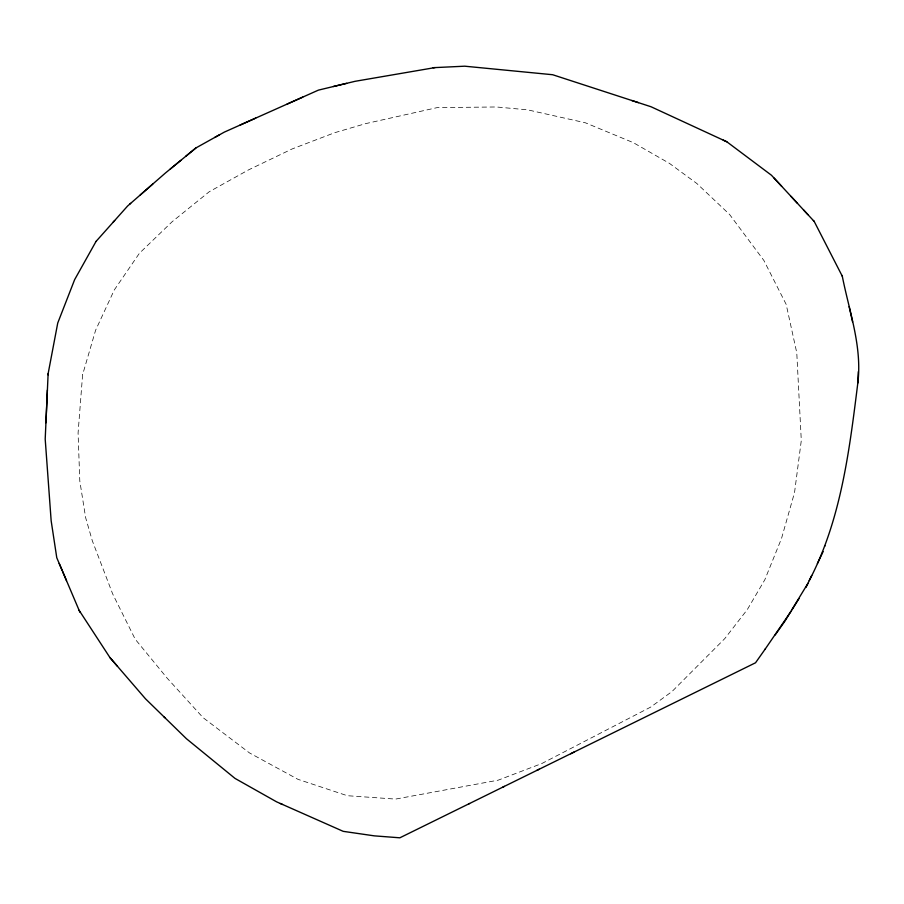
<?xml version="1.0" encoding="UTF-8"?>
<svg xmlns="http://www.w3.org/2000/svg" width="904" height="904" viewBox="0 0 904 904"><rect width="100%" height="100%" fill="white"/><g stroke="black" fill="none" stroke-linecap="round" stroke-linejoin="round"><path stroke-width="0.68" stroke-dasharray="4.52 3.39" d="M82.603 374.731L78.083 432.982L79.789 480.871L85.631 517.642L92.332 540.829L112.672 593.928L135.182 639.173L167.138 678.124L203.05 717.64L249.504 752.93L297.958 779.327L347.328 795.712L395.556 799.091L498.138 780.186L541.835 763.518L650.654 707.109L672.022 691.526L724.827 638.552L747.28 609.624L764.807 579.78L781.531 538.434L794.537 492.556L801.294 440.542L796.774 352.797L786.175 304.399L763.891 260.476L729.584 214.474L696.826 183.489L669.389 163.33L633.308 142.651L585.363 122.786L527.574 109.836L496.364 106.977L437.253 107.599L365.6 123.645L334.729 132.696L292.116 148.957L248.476 169.918L209.242 191.738L172.178 221.695L139.419 253.256L114.277 289.969L95.609 330.231L82.603 374.731"/><path stroke-width="1.36" d="M809.238 580.605C841.104 519.732 849.421 450.26 857.828 382.98C862.292 346.571 849.206 311.439 842.302 276.228L841.85 275.336M96.05 241.402L74.636 279.652L57.743 323.022L48.127 373.702L45.2 439.118L51.155 520.783L56.771 557.734L66.489 580.605M857.828 382.98L858.314 371.646M45.923 422.767L47.392 390.053M48.07 374.844L48.127 373.702M824.73 546.31L824.9 545.745M775.157 634.981L784.966 621.082L807.95 583.306M805.995 587.397L811.702 575.464M817.408 563.531L823.115 551.598M791 611.42L765.123 649.185M791.972 609.85L798.989 598.629M765.338 648.88L755.529 662.779L399.851 837.805L374.369 835.861L343.204 831.341L276.59 801.837L235.017 778.412L186.439 738.726L145.487 698.803L109.926 657.558L79.1 610.302M95.948 241.515L127.622 205.999L165.421 173.014L195.953 147.928L224.305 132.12L318.4 90.129L355.057 81.315L435.05 67.585M113 222.395L114.672 220.519M129.95 203.965L130.639 203.366M140.222 195.004L152.821 184.009M170.212 169.082L180.8 160.381M185.772 156.29L195.953 147.928M214.7 137.476L219.525 134.775M468.95 803.803L469.538 803.509M536.75 770.445L539.225 769.225M570.65 753.755L574.074 752.071M502.85 787.124L504.387 786.367M287.031 104.129L302.727 97.135M239.989 125.114L255.674 118.13M333.35 86.535L346.639 83.337M433.129 67.687L464.746 66.195L552.66 74.727L651.004 106.74L726.839 141.792L771.451 175.24L807.95 214.677M631.783 100.491L638.45 102.649M280.376 803.509L282.5 804.458M723.2 140.109L726.839 141.792M163.85 716.702L164.957 717.776M774.05 178.054L781.61 186.224M791 196.36L797.486 203.366M803.498 209.875L814.188 221.412L842.302 276.228M813.363 220.519L814.188 221.412M117.497 666.338L109.926 657.558M59.201 563.463L62.15 570.39M62.557 571.351L79.914 612.2M849.15 306.659L852.562 321.88"/></g></svg>
